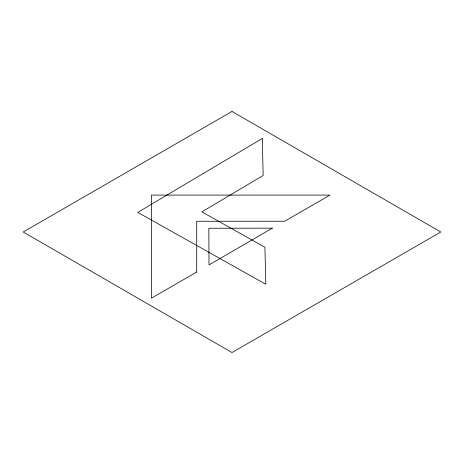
<?xml version="1.0" encoding="UTF-8"?>
<svg xmlns="http://www.w3.org/2000/svg" width="464" height="464" viewBox="0 0 464 464"><rect width="100%" height="100%" fill="white"/><g stroke="black" fill="none" stroke-linecap="round" stroke-linejoin="round"><path stroke-width="0.7" d="M262.27 138.475L137.779 212.396L265.808 284.27L264.909 247.271L201.857 211.874L263.169 175.473L262.27 138.475M272.368 228.155L209.003 264.932L208.835 228.253L272.368 228.155M232 111.453L23.2 232L232 352.547L440.8 232L232 111.453M196.713 272.032L151.397 298.195L151.397 195.095L329.974 195.095L284.658 221.253L196.713 221.253L196.713 272.032"/></g></svg>
